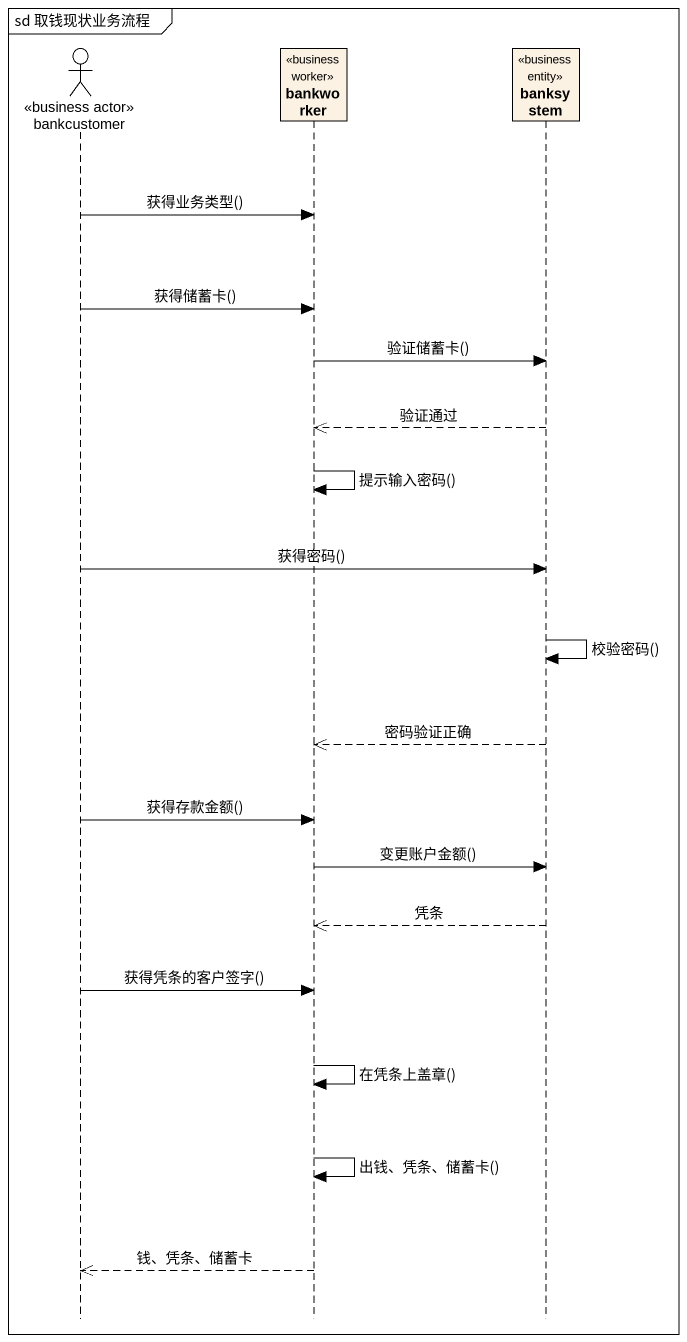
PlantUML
@startuml
mainframe sd 取钱现状业务流程
hide footbox
actor bankcustomer <<business actor>>
participant bankworker <<business worker>>
participant banksystem <<business entity>>

bankcustomer -> bankworker : 获得业务类型()
bankcustomer -> bankworker : 获得储蓄卡()
bankworker -> banksystem : 验证储蓄卡()
banksystem -->> bankworker : 验证通过
bankworker -> bankworker : 提示输入密码()
bankcustomer -> banksystem : 获得密码()
banksystem -> banksystem : 校验密码()
banksystem -->> bankworker : 密码验证正确
bankcustomer -> bankworker : 获得存款金额()
bankworker -> banksystem : 变更账户金额()
banksystem -->> bankworker : 凭条
bankcustomer -> bankworker : 获得凭条的客户签字()
bankworker -> bankworker : 在凭条上盖章()
bankworker -> bankworker : 出钱、凭条、储蓄卡()
bankworker -->> bankcustomer : 钱、凭条、储蓄卡
@enduml
